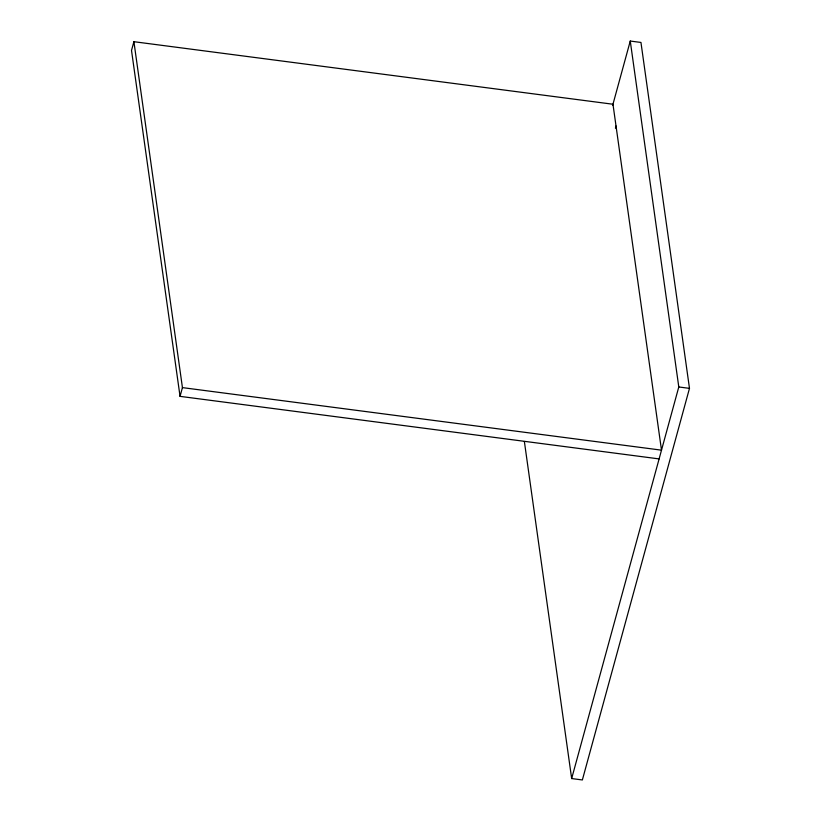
<?xml version="1.0" encoding="UTF-8"?>
<svg xmlns="http://www.w3.org/2000/svg" width="821" height="821" viewBox="0 0 821 821"><rect width="100%" height="100%" fill="white"/><g stroke="black" fill="none" stroke-linecap="round" stroke-linejoin="round"><path stroke-width="1.23" d="M133.905 41.697L182.436 387.615L661.5 450.165L612.969 104.236L133.905 41.697L131.514 50.44L180.045 396.358L659.109 458.908M180.045 396.358L182.436 387.615M612.682 105.283L630.261 41.05L640.955 42.446L689.486 388.364L582.366 779.95L571.662 778.554L524.373 441.503M615.422 128.179L616.027 125.993M571.662 778.554L678.793 386.968L630.261 41.05M678.793 386.968L689.486 388.364"/></g></svg>
